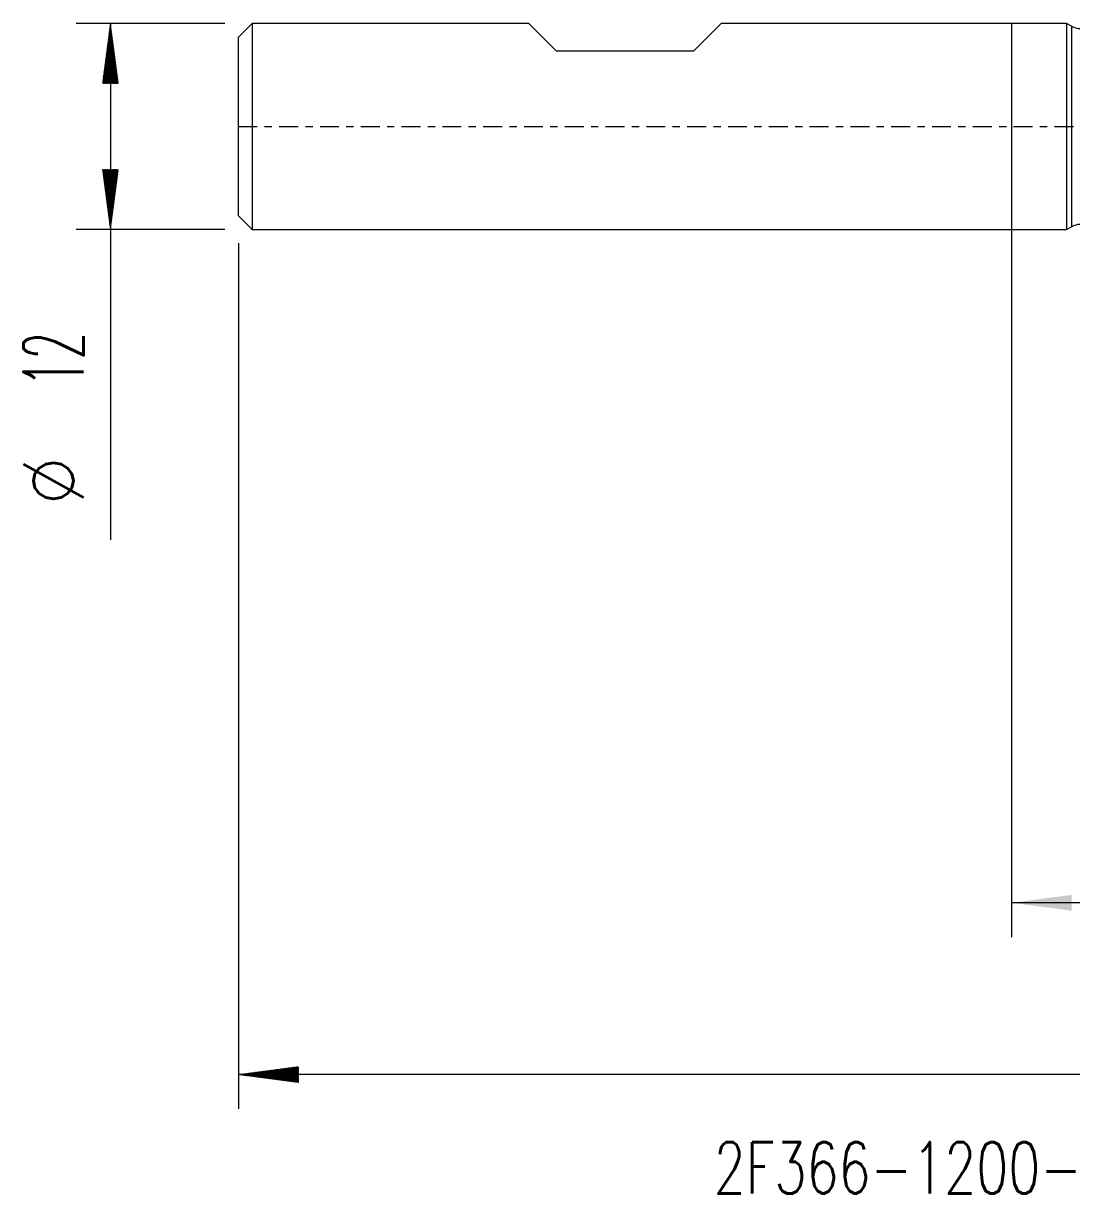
# Model space of a CAD drawing. Header units: millimetres. Extents: x -58 to 78, y -62 to 31.
# Drawn here: x -57.5 to 3.5, y -62.1 to 6 of the extents above; entities that cross this region are included whole.
import ezdxf

# ---------------------------------------------------------------- set-up
doc = ezdxf.new("R2010")
doc.units = ezdxf.units.MM
doc.linetypes.add('CENTER', pattern=[47.5, 22, -8.5, 8.5, -8.5])
for name, color, linetype in [('1', 4, 'Continuous'), ('SK1', 4, 'Continuous'), ('SK2', 7, 'Continuous'), ('SK4', 2, 'CENTER'), ('SK6', 5, 'Continuous')]:
    doc.layers.add(name, color=color, linetype=linetype)
doc.styles.add('iso_b_vert', font='simplex.shx')
doc.dimstyles.get("Standard").update_dxf_attribs({"dimtxt": 0.18, "dimasz": 0.18, "dimexe": 0.18, "dimexo": 0.0625, "dimgap": 0.09, "dimtad": 1, "dimzin": 0, "dimdsep": 52, "dimtxsty": 'Standard', "dimcen": 0.09, "dimadec": 0, "dimazin": 0, "dimtfac": 1, "dimtdec": 4, "dimtofl": 0, "dimtmove": 0, "dimatfit": 3, "dimfxl": 1, "dimtolj": 1, "dimtzin": 0, "dimarcsym": 0})

# ---------------------------------------------------------------- blocks, each defined once
blk = doc.blocks.new('_U0')
at = {"layer": 'SK2', "lineweight": 13}
for p, q in [((0, -1.5875), (0, -47.181455)), ((58, -7.6375), (58, -47.181455)), ((58, -45.181455), (0, -45.181455))]:
    blk.add_line(p, q, dxfattribs=at)
at = {"layer": 'SK2', "lineweight": 18}
for points in [[(0, -45.181455), (3.499998, -44.720671), (3.500002, -45.642239)], [(58, -45.181455), (54.500002, -45.642239), (54.499998, -44.720671)]]:
    blk.add_solid(points, dxfattribs=at)
at = {"layer": 'SK2', "lineweight": 18, "insert": (27.095034, -44.148822), "char_height": 3.5, "attachment_point": 7, "line_spacing_factor": 1.084337, "style": 'iso_b_vert'}
blk.add_mtext('\\W0.6740;58', dxfattribs=at)

msp = doc.modelspace()

# ---------------------------------------------------------------- hatches: boundary and pattern name
at = {"layer": 'SK2', "lineweight": 13}
h = msp.add_hatch(dxfattribs=at)
h.set_pattern_fill('ANSI31', color=256, scale=0.0062, style=0)
h.paths.add_polyline_path([(-52.45, 6), (-51.989, 2.5), (-52.911, 2.5)])
h = msp.add_hatch(dxfattribs=at)
h.set_pattern_fill('ANSI31', color=256, scale=0.0062, style=0)
h.paths.add_polyline_path([(-52.45, -6), (-52.911, -2.5), (-51.989, -2.5)])
h = msp.add_hatch(dxfattribs=at)
h.set_pattern_fill('ANSI31', color=256, scale=0.0062, style=0)
h.paths.add_polyline_path([(-45, -55.181), (-41.5, -54.721), (-41.5, -55.642)])

# ---------------------------------------------------------------- linework, layer by layer
at = {"layer": '1', "lineweight": 18}
for p, q in [((0, 6), (0, 0)), ((3.21, 6), (0, 6)), ((3.21, 6), (3.21, 0)), ((3.498, 5.834), (3.21, 6)), ((0, 0), (0, -6)), ((3.21, 0), (3.21, -6)), ((0, -6), (3.21, -6)), ((3.21, -6), (3.498, -5.834))]:
    msp.add_line(p, q, dxfattribs=at)
at = {"layer": '1', "lineweight": 13}
for p, q in [((3.498, 5.834), (3.498, 0)), ((3.498, 0), (3.498, -5.834))]:
    msp.add_line(p, q, dxfattribs=at)
at = {"layer": '1', "lineweight": 18}
for centre, start, end in [((3.998, 6.7), 240, 270), ((3.998, -6.7), 90, 120)]:
    msp.add_arc(centre, 1, start, end, dxfattribs=at)
at = {"layer": 'SK1', "lineweight": 18}
for p, q in [((-44.2, 6), (-45, 5.2)), ((-44.2, 6), (-44.2, -6)), ((-28.1, 6), (-44.2, 6)), ((-26.5, 4.4), (-28.1, 6)), ((-18.5, 4.4), (-16.9, 6)), ((0, 6), (-16.9, 6)), ((0, 6), (0, 0)), ((-45, -5.2), (-45, 5.2)), ((-26.5, 4.4), (-18.5, 4.4)), ((0, 0), (0, -6)), ((-45, -5.2), (-44.2, -6)), ((-44.2, -6), (0, -6))]:
    msp.add_line(p, q, dxfattribs=at)
at = {"layer": 'SK2', "lineweight": 18}
for p, q in [((-45.788, 6), (-54.45, 6)), ((-52.45, 6), (-52.45, -24.056)), ((-45.788, -6), (-54.45, -6)), ((-45, -6.787), (-45, -57.181)), ((58, -55.181), (-45, -55.181))]:
    msp.add_line(p, q, dxfattribs=at)
at = {"layer": 'SK4', "lineweight": 18, "ltscale": 0.05}
msp.add_line((-45, 0), (58, 0), dxfattribs=at)

# ---------------------------------------------------------------- texts
at = {"layer": 'SK2', "lineweight": 18, "char_height": 3.5, "attachment_point": 7, "rotation": 90, "line_spacing_factor": 1.084337, "style": 'iso_b_vert'}
for s, insert in [('\\W0.5321;12', (-54.015, -15.149)), ('%%c', (-54.015, -22.121))]:
    msp.add_mtext(s, dxfattribs=dict(at, insert=insert))
at = {"layer": 'SK6', "lineweight": 18, "insert": (-17.338, -62.107), "char_height": 3, "attachment_point": 7, "line_spacing_factor": 1.084337, "style": 'iso_b_vert'}
msp.add_mtext('\\W0.7248;2F366-1200-050-TD   1745', dxfattribs=at)

# ---------------------------------------------------------------- dimensions: what is measured, and where the dimension line sits
at = {"layer": 'SK2', "lineweight": 18}
dim = msp.add_linear_dim(base=(0, -45.181), p1=(58, -6.05), p2=(0, 0), dimstyle='Standard', override={"dimtxt": 3.5, "dimasz": 3.5, "dimexe": 2, "dimexo": 1.5875, "dimgap": 1.75, "dimtad": 1, "dimtih": 1, "dimtoh": 0, "dimdec": 2, "dimlfac": 1, "dimzin": 8, "dimdsep": 46, "dimlunit": 2, "dimpost": '<>', "dimtxsty": 'iso_b_vert', "dimsah": 1, "dimse1": 0, "dimse2": 0, "dimsd1": 0, "dimsd2": 0, "dimclrd": 2, "dimclre": 2, "dimclrt": 2, "dimtol": 0, "dimtm": -0.1, "dimtfac": 1, "dimtdec": 2, "dimtofl": 1, "dimtmove": 0, "dimtzin": 8, "dimlwd": 13, "dimlwe": 13}, dxfattribs=at)
dim.commit()
dim.dimension.update_dxf_attribs({"geometry": '_U0', "text_midpoint": (29, -45.181)})

doc.saveas('drawing.dxf')
